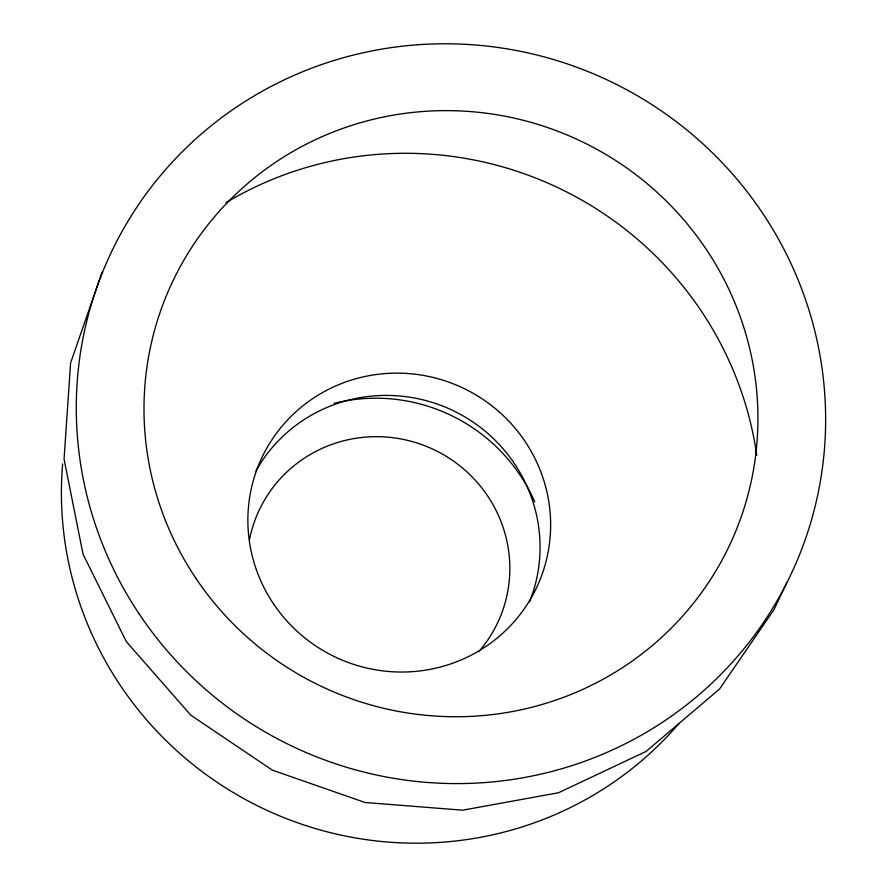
<?xml version="1.0" encoding="UTF-8"?>
<svg xmlns="http://www.w3.org/2000/svg" width="887" height="887" viewBox="0 0 887 887"><rect width="100%" height="100%" fill="white"/><g stroke="black" fill="none" stroke-linecap="round" stroke-linejoin="round"><path stroke-width="1.33" d="M102.171 272.021L70.605 362.894L64.064 459.156L83.056 554.242L126.32 641.623L190.905 715.266L272.353 770.138L365.034 802.491L462.615 810.186L558.455 792.767L646.08 751.433L719.568 689.011L773.952 609.691L786.858 582.515M249.58 539.263A131.853 129.203 25.4 0 1 435.207 450.297A131.853 129.203 25.4 0 1 479.069 651.324M678.921 723.57A350.687 343.646 25.4 0 1 277.975 815.197A350.687 343.646 25.4 0 1 62.633 463.945M225.952 202.691A350.687 343.646 25.4 0 1 756.777 455.341M255.955 470.919A151.943 148.894 25.4 0 1 453.002 410.581A151.943 148.894 25.4 0 1 529.495 601.896M334.122 403.33A170.969 167.532 25.4 0 1 534.739 501.898M273.484 603.814A151.943 148.894 25.4 0 0 535.105 590.62A151.943 148.894 25.4 0 0 389.171 373.316A151.943 148.894 25.4 0 0 273.484 603.814M195.75 578.102A308.099 301.913 25.4 0 0 726.298 551.947A308.099 301.913 25.4 0 0 430.849 110.997A308.099 301.913 25.4 0 0 195.75 578.102M139.37 614.247A376.055 368.504 25.4 0 0 786.957 582.571A376.055 368.504 25.4 0 0 426.558 44.228A376.055 368.504 25.4 0 0 139.37 614.247"/></g></svg>
